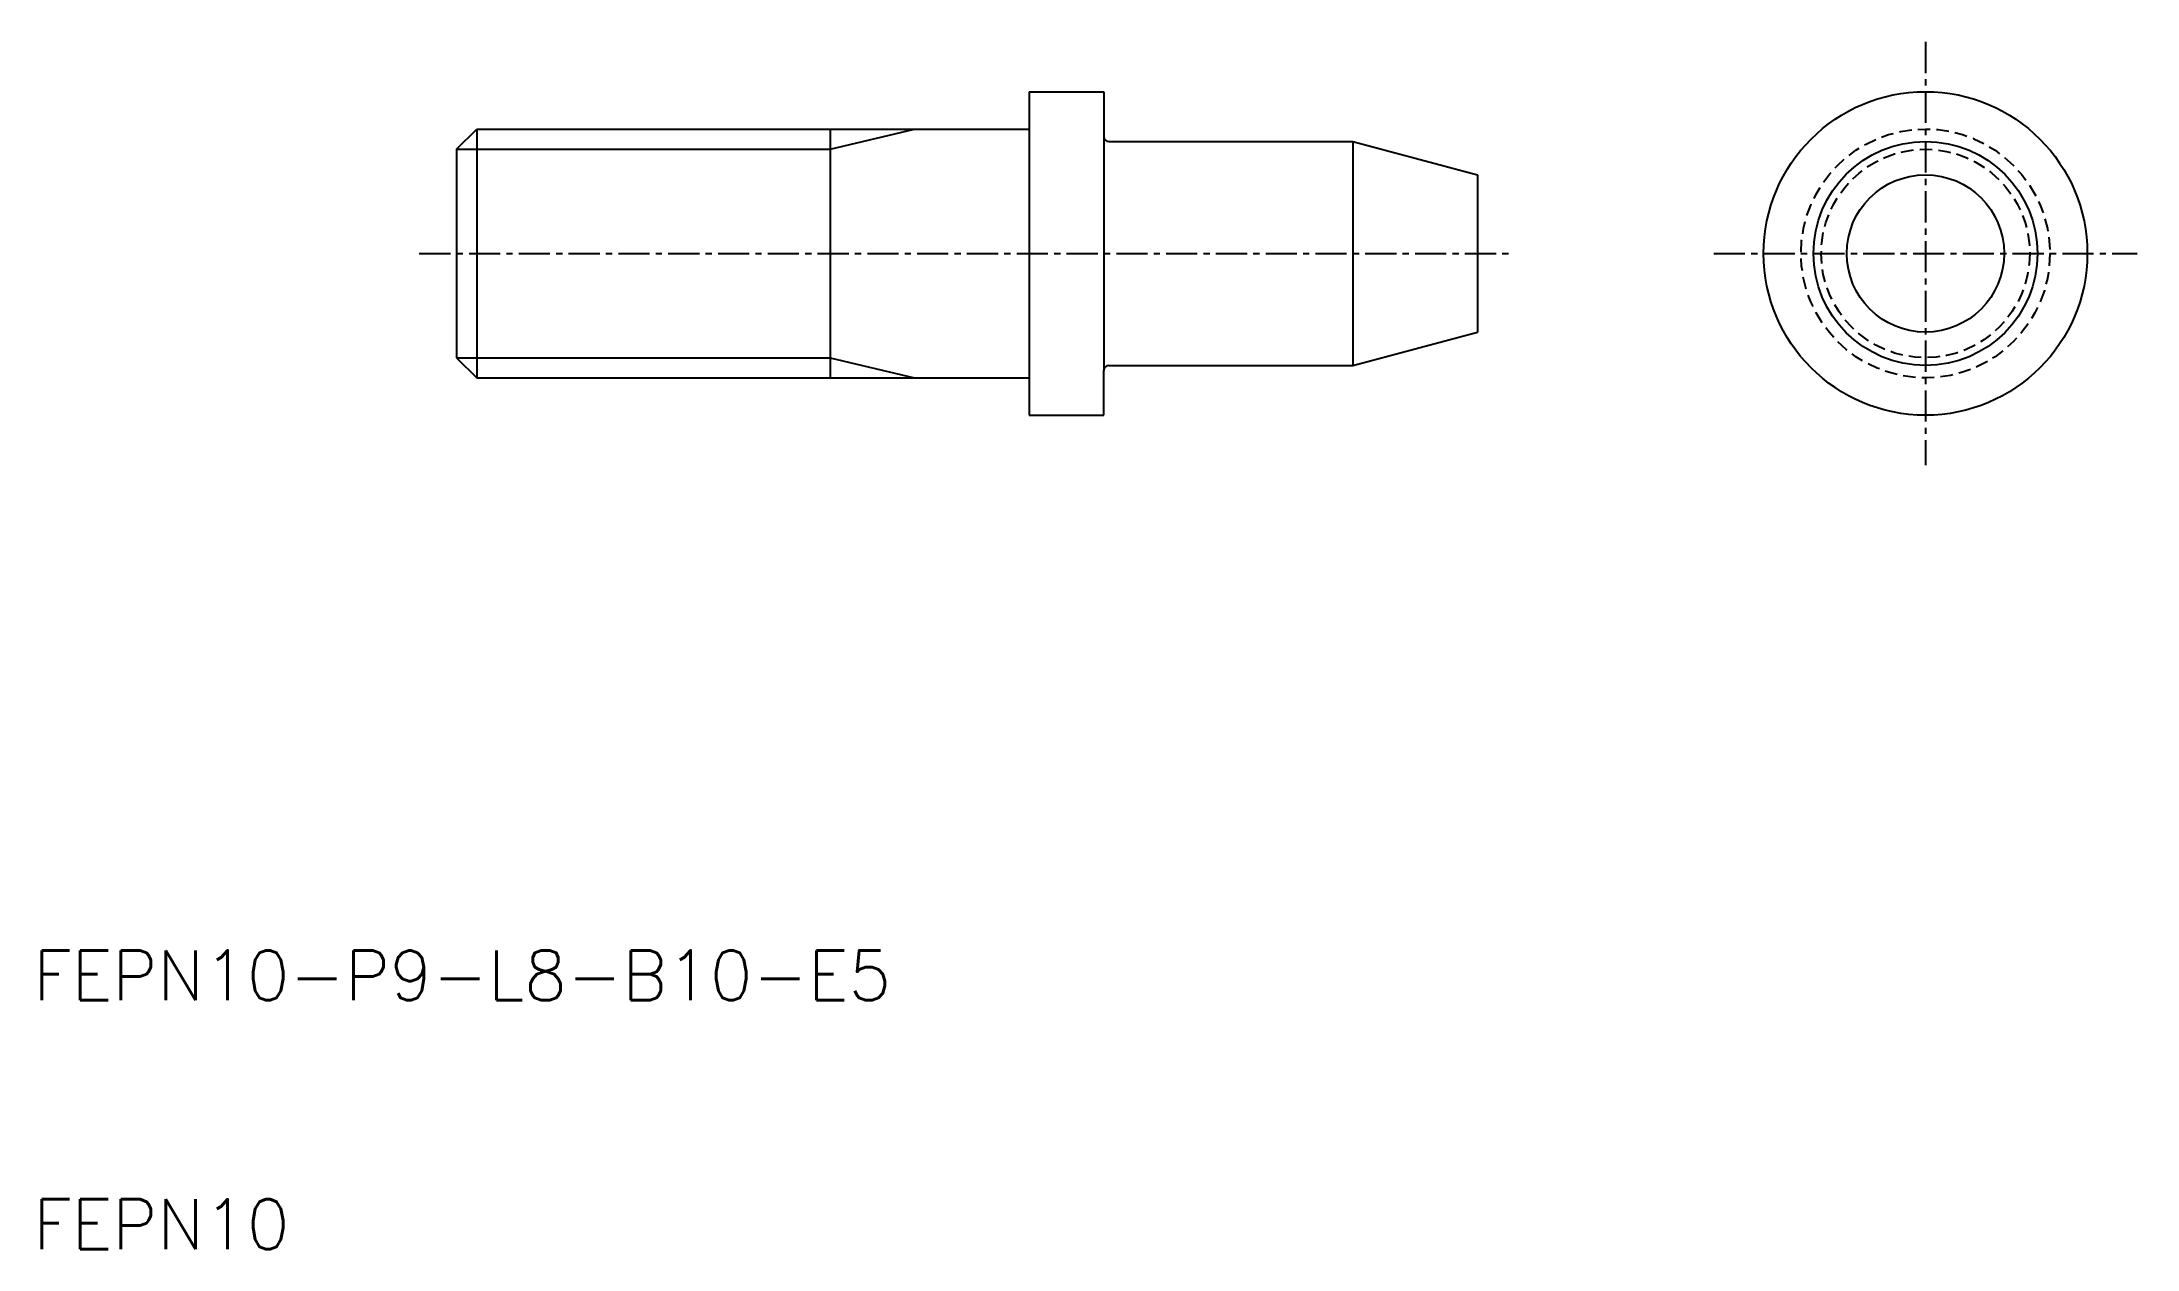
# Model space of a CAD drawing. Extents: x 10.3 to 94.5, y 10 to 58.5.
import ezdxf

# ---------------------------------------------------------------- set-up
doc = ezdxf.new("R2010")
doc.units = 0
doc.linetypes.add('CENTER', pattern=[2, 1.25, -0.25, 0.25, -0.25])
doc.linetypes.add('DASHED', pattern=[0.75, 0.5, -0.25])
doc.layers.get('0').update_dxf_attribs({"linetype": 'CONTINUOUS'})
doc.layers.add('CENTER', color=1, linetype='CENTER')
doc.styles.get("Standard").update_dxf_attribs({"font": 'txt.shx', "bigfont": 'extfont.shx'})

msp = doc.modelspace()

# ---------------------------------------------------------------- linework, layer by layer
at = {"color": 7, "linetype": 'CONTINUOUS'}
for p, q in [((50, 56.5), (50, 43.5)), ((50, 56.5), (53, 56.5)), ((53, 56.5), (53, 54.7)), ((27, 54.188), (27.812, 55)), ((27.812, 55), (50, 55)), ((27.812, 55), (27.812, 45)), ((42, 55), (42, 45)), ((27, 54.188), (27, 45.812)), ((53, 54.7), (53, 45.3)), ((53.2, 54.5), (63, 54.5)), ((63, 54.5), (68, 53.16)), ((63, 54.5), (63, 45.5)), ((68, 53.16), (68, 46.84)), ((63, 45.5), (68, 46.84)), ((27, 45.812), (27.812, 45)), ((53.2, 45.5), (63, 45.5)), ((27.812, 45), (50, 45)), ((53, 43.5), (53, 45.3)), ((50, 43.5), (53, 43.5))]:
    msp.add_line(p, q, dxfattribs=at)
at = {"color": 3, "linetype": 'CONTINUOUS'}
for p, q in [((42, 54.188), (45.388, 55)), ((27, 54.188), (42, 54.188)), ((27, 45.812), (42, 45.812)), ((42, 45.812), (45.388, 45))]:
    msp.add_line(p, q, dxfattribs=at)
at = {"color": 7, "linetype": 'CONTINUOUS'}
for radius in [6.5, 4.5, 3.16]:
    msp.add_circle((86, 50), radius, dxfattribs=at)
at = {"color": 3, "linetype": 'DASHED'}
for radius in [5, 4.188]:
    msp.add_circle((86, 50), radius, dxfattribs=at)
at = {"color": 7, "linetype": 'CONTINUOUS'}
for centre, start, end in [((53.2, 54.7), 180, 270), ((53.2, 45.3), 90, 180)]:
    msp.add_arc(centre, 0.2, start, end, dxfattribs=at)
at = {"layer": 'CENTER', "color": 1, "linetype": 'CENTER'}
for p, q in [((86, 58.5), (86, 41.5)), ((25.5, 50), (69.5, 50)), ((77.5, 50), (94.5, 50))]:
    msp.add_line(p, q, dxfattribs=at)

# ---------------------------------------------------------------- texts
at = {"color": 7, "linetype": 'CONTINUOUS'}
for s, p in [('FEPN10-P9-L8-B10-E5', (10, 20)), ('FEPN10', (10, 10))]:
    msp.add_text(s, height=2, dxfattribs=at).set_placement(p)

doc.saveas('drawing.dxf')
